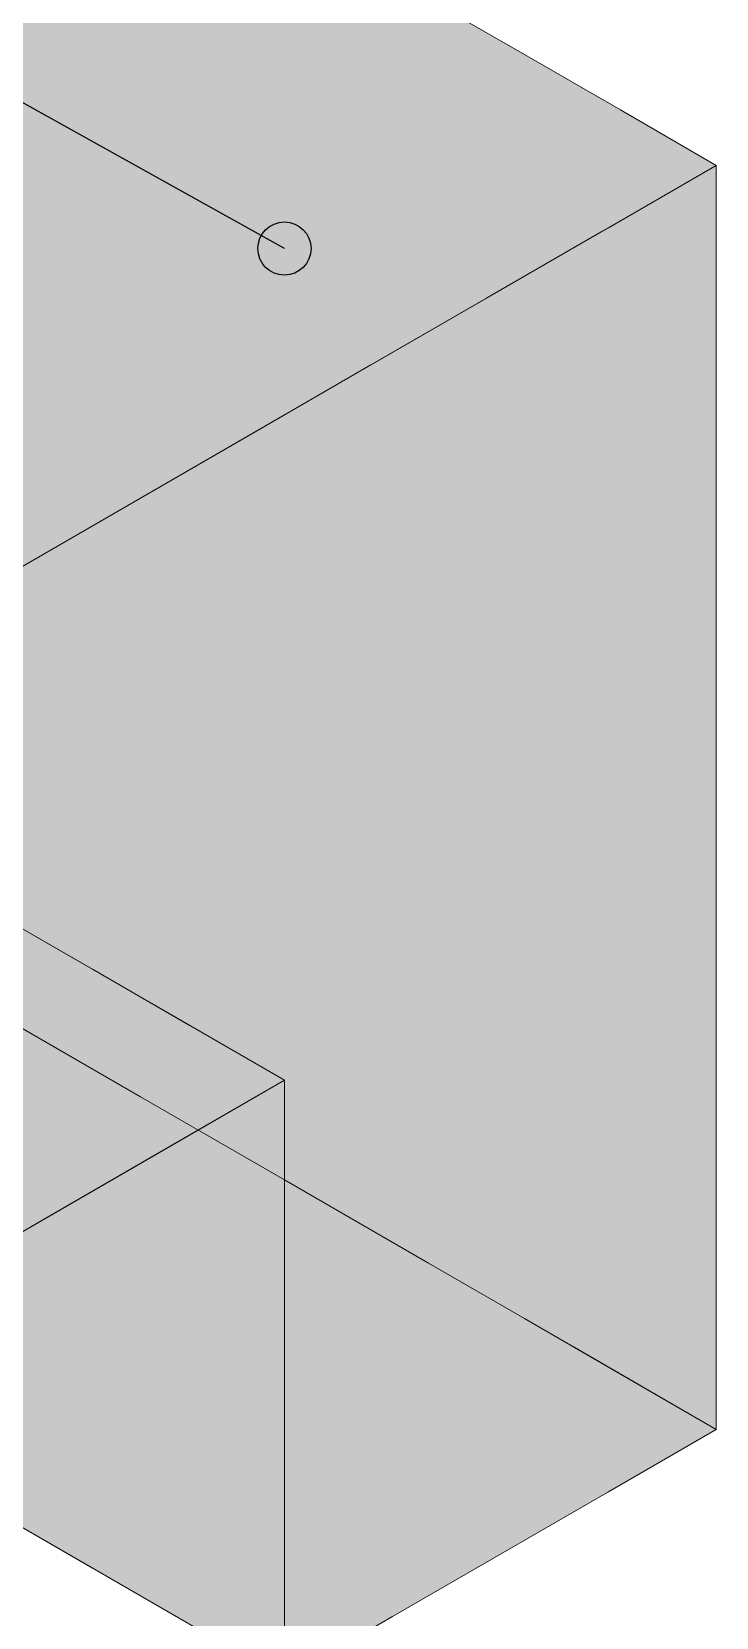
# Model space of a CAD drawing. Header units: metres. Extents: x 349021 to 349543, y 9281040 to 9281959.
# Drawn here: x 349207.9351 to 349208.141, y 9281043.7735 to 9281044.2502 of the extents above; entities that cross this region are included whole.
import ezdxf

# ---------------------------------------------------------------- set-up
doc = ezdxf.new("R2010")
doc.units = ezdxf.units.M
doc.header["$LTSCALE"] = 0.25
doc.layers.add('ISO-3D', color=7, linetype='CONTINUOUS', lineweight=13)
doc.layers.add('ISO-3D-ARISTAS', color=250, linetype='CONTINUOUS', lineweight=13)
doc.layers.add('LLAMADAS-NUM', color=30, linetype='CONTINUOUS', lineweight=25, true_color=0xc05014)

msp = doc.modelspace()

# ---------------------------------------------------------------- linework, layer by layer
at = {"layer": 'ISO-3D', "true_color": 0x9e9d98}
for points in [[(349208.01112, 9281044.235), (349207.96782, 9281044.26), (349208.01112, 9281044.285), (349207.96782, 9281044.31)], [(349207.96782, 9281044.21), (349207.92452, 9281044.235), (349207.96782, 9281044.26), (349207.92452, 9281044.285)], [(349208.05442, 9281044.21), (349208.01112, 9281044.235), (349208.05442, 9281044.26), (349208.01112, 9281044.285)], [(349208.01112, 9281044.185), (349207.96782, 9281044.21), (349208.01112, 9281044.235), (349207.96782, 9281044.26)], [(349208.08329, 9281044.19333), (349208.05442, 9281044.21), (349208.08329, 9281044.24333), (349208.05442, 9281044.26)], [(349208.11216, 9281044.17667), (349208.08329, 9281044.19333), (349208.11216, 9281044.22667), (349208.08329, 9281044.24333)], [(349207.96782, 9281044.16333), (349207.92452, 9281044.18833), (349207.96782, 9281044.21), (349207.92452, 9281044.235)], [(349208.05442, 9281044.16), (349208.01112, 9281044.185), (349208.05442, 9281044.21), (349208.01112, 9281044.235)], [(349208.14103, 9281044.16), (349208.11216, 9281044.17667), (349208.14103, 9281044.21), (349208.11216, 9281044.22667)], [(349208.01112, 9281044.13833), (349207.96782, 9281044.16333), (349208.01112, 9281044.185), (349207.96782, 9281044.21)], [(349208.08329, 9281044.14333), (349208.05442, 9281044.16), (349208.08329, 9281044.19333), (349208.05442, 9281044.21)], [(349208.11216, 9281044.12667), (349208.08329, 9281044.14333), (349208.11216, 9281044.17667), (349208.08329, 9281044.19333)], [(349207.96782, 9281044.11667), (349207.92452, 9281044.14167), (349207.96782, 9281044.16333), (349207.92452, 9281044.18833)], [(349208.05442, 9281044.11333), (349208.01112, 9281044.13833), (349208.05442, 9281044.16), (349208.01112, 9281044.185)], [(349208.14103, 9281044.11), (349208.11216, 9281044.12667), (349208.14103, 9281044.16), (349208.11216, 9281044.17667)], [(349208.01112, 9281044.09167), (349207.96782, 9281044.11667), (349208.01112, 9281044.13833), (349207.96782, 9281044.16333)], [(349208.08329, 9281044.09667), (349208.05442, 9281044.11333), (349208.08329, 9281044.14333), (349208.05442, 9281044.16)], [(349207.96782, 9281044.07), (349207.92452, 9281044.095), (349207.96782, 9281044.11667), (349207.92452, 9281044.14167)], [(349208.11216, 9281044.08), (349208.08329, 9281044.09667), (349208.11216, 9281044.12667), (349208.08329, 9281044.14333)], [(349208.05442, 9281044.06667), (349208.01112, 9281044.09167), (349208.05442, 9281044.11333), (349208.01112, 9281044.13833)], [(349208.14103, 9281044.06333), (349208.11216, 9281044.08), (349208.14103, 9281044.11), (349208.11216, 9281044.12667)], [(349208.01112, 9281044.045), (349207.96782, 9281044.07), (349208.01112, 9281044.09167), (349207.96782, 9281044.11667)], [(349208.08329, 9281044.05), (349208.05442, 9281044.06667), (349208.08329, 9281044.09667), (349208.05442, 9281044.11333)], [(349207.96782, 9281044.02333), (349207.92452, 9281044.04833), (349207.96782, 9281044.07), (349207.92452, 9281044.095)], [(349208.11216, 9281044.03333), (349208.08329, 9281044.05), (349208.11216, 9281044.08), (349208.08329, 9281044.09667)], [(349208.05442, 9281044.02), (349208.01112, 9281044.045), (349208.05442, 9281044.06667), (349208.01112, 9281044.09167)], [(349208.14103, 9281044.01667), (349208.11216, 9281044.03333), (349208.14103, 9281044.06333), (349208.11216, 9281044.08)], [(349208.01112, 9281043.99833), (349207.96782, 9281044.02333), (349208.01112, 9281044.045), (349207.96782, 9281044.07)], [(349208.08329, 9281044.00333), (349208.05442, 9281044.02), (349208.08329, 9281044.05), (349208.05442, 9281044.06667)], [(349207.96782, 9281043.97667), (349207.92452, 9281044.00167), (349207.96782, 9281044.02333), (349207.92452, 9281044.04833)], [(349208.11216, 9281043.98667), (349208.08329, 9281044.00333), (349208.11216, 9281044.03333), (349208.08329, 9281044.05)], [(349208.05442, 9281043.97333), (349208.01112, 9281043.99833), (349208.05442, 9281044.02), (349208.01112, 9281044.045)], [(349208.14103, 9281043.97), (349208.11216, 9281043.98667), (349208.14103, 9281044.01667), (349208.11216, 9281044.03333)], [(349208.01112, 9281043.95167), (349207.96782, 9281043.97667), (349208.01112, 9281043.99833), (349207.96782, 9281044.02333)], [(349208.08329, 9281043.95667), (349208.05442, 9281043.97333), (349208.08329, 9281044.00333), (349208.05442, 9281044.02)], [(349208.11216, 9281043.94), (349208.08329, 9281043.95667), (349208.11216, 9281043.98667), (349208.08329, 9281044.00333)], [(349207.96782, 9281043.93), (349207.92452, 9281043.955), (349207.96782, 9281043.97667), (349207.92452, 9281044.00167)], [(349208.05442, 9281043.92667), (349208.01112, 9281043.95167), (349208.05442, 9281043.97333), (349208.01112, 9281043.99833)], [(349207.95339, 9281043.92333), (349207.92452, 9281043.94), (349207.95339, 9281043.96833), (349207.92452, 9281043.985)], [(349208.14103, 9281043.92333), (349208.11216, 9281043.94), (349208.14103, 9281043.97), (349208.11216, 9281043.98667)], [(349208.01112, 9281043.905), (349207.96782, 9281043.93), (349208.01112, 9281043.95167), (349207.96782, 9281043.97667)], [(349208.08329, 9281043.91), (349208.05442, 9281043.92667), (349208.08329, 9281043.95667), (349208.05442, 9281043.97333)], [(349207.98225, 9281043.90667), (349207.95339, 9281043.92333), (349207.98225, 9281043.95167), (349207.95339, 9281043.96833)], [(349208.11216, 9281043.89333), (349208.08329, 9281043.91), (349208.11216, 9281043.94), (349208.08329, 9281043.95667)], [(349208.01112, 9281043.89), (349207.98225, 9281043.90667), (349208.01112, 9281043.935), (349207.98225, 9281043.95167)], [(349208.05442, 9281043.88), (349208.01112, 9281043.905), (349208.05442, 9281043.92667), (349208.01112, 9281043.95167)], [(349207.95339, 9281043.87833), (349207.92452, 9281043.895), (349207.95339, 9281043.92333), (349207.92452, 9281043.94)], [(349208.14103, 9281043.87667), (349208.11216, 9281043.89333), (349208.14103, 9281043.92333), (349208.11216, 9281043.94)], [(349207.98225, 9281043.86167), (349207.95339, 9281043.87833), (349207.98225, 9281043.90667), (349207.95339, 9281043.92333)], [(349208.08329, 9281043.86333), (349208.05442, 9281043.88), (349208.08329, 9281043.91), (349208.05442, 9281043.92667)], [(349208.11216, 9281043.84667), (349208.08329, 9281043.86333), (349208.11216, 9281043.89333), (349208.08329, 9281043.91)], [(349208.01112, 9281043.845), (349207.98225, 9281043.86167), (349208.01112, 9281043.89), (349207.98225, 9281043.90667)], [(349207.95339, 9281043.83333), (349207.92452, 9281043.85), (349207.95339, 9281043.87833), (349207.92452, 9281043.895)], [(349208.14103, 9281043.83), (349208.11216, 9281043.84667), (349208.14103, 9281043.87667), (349208.11216, 9281043.89333)], [(349207.98225, 9281043.81667), (349207.95339, 9281043.83333), (349207.98225, 9281043.86167), (349207.95339, 9281043.87833)], [(349208.01112, 9281043.8), (349207.98225, 9281043.81667), (349208.01112, 9281043.845), (349207.98225, 9281043.86167)], [(349207.95339, 9281043.78833), (349207.92452, 9281043.805), (349207.95339, 9281043.83333), (349207.92452, 9281043.85)], [(349207.98225, 9281043.77167), (349207.95339, 9281043.78833), (349207.98225, 9281043.81667), (349207.95339, 9281043.83333)], [(349208.01112, 9281043.755), (349207.98225, 9281043.77167), (349208.01112, 9281043.8), (349207.98225, 9281043.81667)]]:
    msp.add_solid(points, dxfattribs=at)
at = {"layer": 'ISO-3D', "true_color": 0xb0aea8}
for points in [[(349207.97648, 9281044.265), (349207.94184, 9281044.245), (349207.93318, 9281044.29), (349207.89854, 9281044.27)], [(349208.05442, 9281044.26), (349208.01978, 9281044.24), (349208.01112, 9281044.285), (349207.97648, 9281044.265)], [(349207.94184, 9281044.245), (349207.9072, 9281044.225), (349207.89854, 9281044.27), (349207.8639, 9281044.25)], [(349208.01978, 9281044.24), (349207.98514, 9281044.22), (349207.97648, 9281044.265), (349207.94184, 9281044.245)], [(349208.08329, 9281044.24333), (349208.04865, 9281044.22333), (349208.05442, 9281044.26), (349208.01978, 9281044.24)], [(349207.98514, 9281044.22), (349207.9505, 9281044.2), (349207.94184, 9281044.245), (349207.9072, 9281044.225)], [(349208.11216, 9281044.22667), (349208.07752, 9281044.20667), (349208.08329, 9281044.24333), (349208.04865, 9281044.22333)], [(349208.04865, 9281044.22333), (349208.01401, 9281044.20333), (349208.01978, 9281044.24), (349207.98514, 9281044.22)], [(349207.9505, 9281044.2), (349207.91586, 9281044.18), (349207.9072, 9281044.225), (349207.87256, 9281044.205)], [(349208.07752, 9281044.20667), (349208.04288, 9281044.18667), (349208.04865, 9281044.22333), (349208.01401, 9281044.20333)], [(349208.14103, 9281044.21), (349208.10638, 9281044.19), (349208.11216, 9281044.22667), (349208.07752, 9281044.20667)], [(349208.01401, 9281044.20333), (349207.97937, 9281044.18333), (349207.98514, 9281044.22), (349207.9505, 9281044.2)], [(349208.04288, 9281044.18667), (349208.00823, 9281044.16667), (349208.01401, 9281044.20333), (349207.97937, 9281044.18333)], [(349208.10638, 9281044.19), (349208.07174, 9281044.17), (349208.07752, 9281044.20667), (349208.04288, 9281044.18667)], [(349207.97937, 9281044.18333), (349207.94473, 9281044.16333), (349207.9505, 9281044.2), (349207.91586, 9281044.18)], [(349208.07174, 9281044.17), (349208.0371, 9281044.15), (349208.04288, 9281044.18667), (349208.00823, 9281044.16667)], [(349207.94473, 9281044.16333), (349207.91009, 9281044.14333), (349207.91586, 9281044.18), (349207.88122, 9281044.16)], [(349208.00823, 9281044.16667), (349207.97359, 9281044.14667), (349207.97937, 9281044.18333), (349207.94473, 9281044.16333)], [(349208.0371, 9281044.15), (349208.00246, 9281044.13), (349208.00823, 9281044.16667), (349207.97359, 9281044.14667)], [(349207.97359, 9281044.14667), (349207.93895, 9281044.12667), (349207.94473, 9281044.16333), (349207.91009, 9281044.14333)], [(349208.00246, 9281044.13), (349207.96782, 9281044.11), (349207.97359, 9281044.14667), (349207.93895, 9281044.12667)], [(349207.93895, 9281044.12667), (349207.89565, 9281044.10167), (349207.91009, 9281044.14333), (349207.86678, 9281044.11833)], [(349207.96782, 9281044.11), (349207.92452, 9281044.085), (349207.93895, 9281044.12667), (349207.89565, 9281044.10167)], [(349207.97126, 9281043.95802), (349207.93311, 9281043.93599), (349207.93139, 9281043.98103), (349207.89324, 9281043.95901)], [(349208.01112, 9281043.935), (349207.97297, 9281043.91297), (349207.97126, 9281043.95802), (349207.93311, 9281043.93599)], [(349207.96782, 9281043.93), (349207.93534, 9281043.91125), (349207.92452, 9281043.955), (349207.89204, 9281043.93625)], [(349207.93534, 9281043.91125), (349207.90287, 9281043.8925), (349207.89204, 9281043.93625), (349207.85957, 9281043.9175)], [(349207.97297, 9281043.91297), (349207.93482, 9281043.89095), (349207.93311, 9281043.93599), (349207.89496, 9281043.91397)], [(349208.01112, 9281043.905), (349207.97865, 9281043.88625), (349207.96782, 9281043.93), (349207.93534, 9281043.91125)], [(349207.97865, 9281043.88625), (349207.94617, 9281043.8675), (349207.93534, 9281043.91125), (349207.90287, 9281043.8925)], [(349208.05442, 9281043.88), (349208.02195, 9281043.86125), (349208.01112, 9281043.905), (349207.97865, 9281043.88625)], [(349207.94617, 9281043.8675), (349207.91369, 9281043.84875), (349207.90287, 9281043.8925), (349207.87039, 9281043.87375)], [(349208.02195, 9281043.86125), (349207.98947, 9281043.8425), (349207.97865, 9281043.88625), (349207.94617, 9281043.8675)], [(349208.09772, 9281043.855), (349208.06525, 9281043.83625), (349208.05442, 9281043.88), (349208.02195, 9281043.86125)], [(349207.98947, 9281043.8425), (349207.957, 9281043.82375), (349207.94617, 9281043.8675), (349207.91369, 9281043.84875)], [(349208.06525, 9281043.83625), (349208.03277, 9281043.8175), (349208.02195, 9281043.86125), (349207.98947, 9281043.8425)], [(349208.14103, 9281043.83), (349208.10855, 9281043.81125), (349208.09772, 9281043.855), (349208.06525, 9281043.83625)], [(349207.957, 9281043.82375), (349207.92452, 9281043.805), (349207.91369, 9281043.84875), (349207.88122, 9281043.83)], [(349208.03277, 9281043.8175), (349208.0003, 9281043.79875), (349207.98947, 9281043.8425), (349207.957, 9281043.82375)], [(349208.10855, 9281043.81125), (349208.07607, 9281043.7925), (349208.06525, 9281043.83625), (349208.03277, 9281043.8175)], [(349208.0003, 9281043.79875), (349207.96782, 9281043.78), (349207.957, 9281043.82375), (349207.92452, 9281043.805)], [(349208.07607, 9281043.7925), (349208.0436, 9281043.77375), (349208.03277, 9281043.8175), (349208.0003, 9281043.79875)], [(349208.0436, 9281043.77375), (349208.01112, 9281043.755), (349208.0003, 9281043.79875), (349207.96782, 9281043.78)]]:
    msp.add_solid(points, dxfattribs=at)
at = {"layer": 'ISO-3D', "true_color": 0x8e8d88}
for points in [[(349208.14103, 9281044.16), (349208.10855, 9281044.14125), (349208.14103, 9281044.21), (349208.10855, 9281044.19125)], [(349208.10855, 9281044.14125), (349208.07607, 9281044.1225), (349208.10855, 9281044.19125), (349208.07607, 9281044.1725)], [(349208.07607, 9281044.1225), (349208.0436, 9281044.10375), (349208.07607, 9281044.1725), (349208.0436, 9281044.15375)], [(349208.14103, 9281044.11), (349208.10855, 9281044.09125), (349208.14103, 9281044.16), (349208.10855, 9281044.14125)], [(349208.0436, 9281044.10375), (349208.01112, 9281044.085), (349208.0436, 9281044.15375), (349208.01112, 9281044.135)], [(349208.10855, 9281044.09125), (349208.07607, 9281044.0725), (349208.10855, 9281044.14125), (349208.07607, 9281044.1225)], [(349208.01112, 9281044.085), (349207.96782, 9281044.06), (349208.01112, 9281044.135), (349207.96782, 9281044.11)], [(349208.07607, 9281044.0725), (349208.0436, 9281044.05375), (349208.07607, 9281044.1225), (349208.0436, 9281044.10375)], [(349207.96782, 9281044.06), (349207.92452, 9281044.035), (349207.96782, 9281044.11), (349207.92452, 9281044.085)], [(349208.14103, 9281044.0919), (349208.10855, 9281044.07315), (349208.14103, 9281044.11), (349208.10855, 9281044.09125)], [(349208.0436, 9281044.05375), (349208.01112, 9281044.035), (349208.0436, 9281044.10375), (349208.01112, 9281044.085)], [(349208.10855, 9281044.07315), (349208.07607, 9281044.0544), (349208.10855, 9281044.09125), (349208.07607, 9281044.0725)], [(349208.14103, 9281044.05095), (349208.10855, 9281044.0322), (349208.14103, 9281044.0919), (349208.10855, 9281044.07315)], [(349208.01112, 9281044.035), (349207.96782, 9281044.01), (349208.01112, 9281044.085), (349207.96782, 9281044.06)], [(349208.07607, 9281044.0544), (349208.0436, 9281044.03565), (349208.07607, 9281044.0725), (349208.0436, 9281044.05375)], [(349208.10855, 9281044.0322), (349208.07607, 9281044.01345), (349208.10855, 9281044.07315), (349208.07607, 9281044.0544)], [(349207.96782, 9281044.01), (349207.92452, 9281043.985), (349207.96782, 9281044.06), (349207.92452, 9281044.035)], [(349208.0436, 9281044.03565), (349208.01112, 9281044.0169), (349208.0436, 9281044.05375), (349208.01112, 9281044.035)], [(349208.07607, 9281044.01345), (349208.0436, 9281043.9947), (349208.07607, 9281044.0544), (349208.0436, 9281044.03565)], [(349208.14103, 9281044.01), (349208.10855, 9281043.99125), (349208.14103, 9281044.05095), (349208.10855, 9281044.0322)], [(349208.01112, 9281044.0169), (349207.96782, 9281043.9919), (349208.01112, 9281044.035), (349207.96782, 9281044.01)], [(349208.0436, 9281043.9947), (349208.01112, 9281043.97595), (349208.0436, 9281044.03565), (349208.01112, 9281044.0169)], [(349208.10855, 9281043.99125), (349208.07607, 9281043.9725), (349208.10855, 9281044.0322), (349208.07607, 9281044.01345)], [(349208.01112, 9281043.97595), (349207.96782, 9281043.95095), (349208.01112, 9281044.0169), (349207.96782, 9281043.9919)], [(349208.07607, 9281043.9725), (349208.0436, 9281043.95375), (349208.07607, 9281044.01345), (349208.0436, 9281043.9947)], [(349207.96782, 9281043.9919), (349207.92452, 9281043.9669), (349207.96782, 9281044.01), (349207.92452, 9281043.985)], [(349208.14103, 9281043.965), (349208.10855, 9281043.94625), (349208.14103, 9281044.01), (349208.10855, 9281043.99125)], [(349208.0436, 9281043.95375), (349208.01112, 9281043.935), (349208.0436, 9281043.9947), (349208.01112, 9281043.97595)], [(349207.96782, 9281043.95095), (349207.92452, 9281043.92595), (349207.96782, 9281043.9919), (349207.92452, 9281043.9669)], [(349208.10855, 9281043.94625), (349208.07607, 9281043.9275), (349208.10855, 9281043.99125), (349208.07607, 9281043.9725)], [(349208.01112, 9281043.935), (349207.96782, 9281043.91), (349208.01112, 9281043.97595), (349207.96782, 9281043.95095)], [(349208.07607, 9281043.9275), (349208.0436, 9281043.90875), (349208.07607, 9281043.9725), (349208.0436, 9281043.95375)], [(349208.14103, 9281043.92), (349208.10855, 9281043.90125), (349208.14103, 9281043.965), (349208.10855, 9281043.94625)], [(349207.96782, 9281043.91), (349207.92452, 9281043.885), (349207.96782, 9281043.95095), (349207.92452, 9281043.92595)], [(349208.0436, 9281043.90875), (349208.01112, 9281043.89), (349208.0436, 9281043.95375), (349208.01112, 9281043.935)], [(349208.10855, 9281043.90125), (349208.07607, 9281043.8825), (349208.10855, 9281043.94625), (349208.07607, 9281043.9275)], [(349208.07607, 9281043.8825), (349208.0436, 9281043.86375), (349208.07607, 9281043.9275), (349208.0436, 9281043.90875)], [(349208.14103, 9281043.875), (349208.10855, 9281043.85625), (349208.14103, 9281043.92), (349208.10855, 9281043.90125)], [(349208.0436, 9281043.86375), (349208.01112, 9281043.845), (349208.0436, 9281043.90875), (349208.01112, 9281043.89)], [(349208.10855, 9281043.85625), (349208.07607, 9281043.8375), (349208.10855, 9281043.90125), (349208.07607, 9281043.8825)], [(349208.07607, 9281043.8375), (349208.0436, 9281043.81875), (349208.07607, 9281043.8825), (349208.0436, 9281043.86375)], [(349208.14103, 9281043.83), (349208.10855, 9281043.81125), (349208.14103, 9281043.875), (349208.10855, 9281043.85625)], [(349208.0436, 9281043.81875), (349208.01112, 9281043.8), (349208.0436, 9281043.86375), (349208.01112, 9281043.845)], [(349208.10855, 9281043.81125), (349208.07607, 9281043.7925), (349208.10855, 9281043.85625), (349208.07607, 9281043.8375)], [(349208.07607, 9281043.7925), (349208.0436, 9281043.77375), (349208.07607, 9281043.8375), (349208.0436, 9281043.81875)], [(349208.0436, 9281043.77375), (349208.01112, 9281043.755), (349208.0436, 9281043.81875), (349208.01112, 9281043.8)]]:
    msp.add_solid(points, dxfattribs=at)
at = {"layer": 'ISO-3D-ARISTAS', "color": 250}
for p, q in [((349208.05442, 9281044.26), (349208.08329, 9281044.24333)), ((349208.05442, 9281044.26), (349208.08329, 9281044.24333)), ((349208.08329, 9281044.24333), (349208.11216, 9281044.22667)), ((349208.08329, 9281044.24333), (349208.11216, 9281044.22667)), ((349208.11216, 9281044.22667), (349208.14103, 9281044.21)), ((349208.11216, 9281044.22667), (349208.14103, 9281044.21)), ((349208.14103, 9281044.21), (349208.10638, 9281044.19)), ((349208.10855, 9281044.19125), (349208.14103, 9281044.21)), ((349208.14103, 9281044.21), (349208.14103, 9281044.16)), ((349208.14103, 9281044.21), (349208.14103, 9281044.16)), ((349208.10638, 9281044.19), (349208.07174, 9281044.17)), ((349208.07607, 9281044.1725), (349208.10855, 9281044.19125)), ((349208.07174, 9281044.17), (349208.0371, 9281044.15)), ((349208.0436, 9281044.15375), (349208.07607, 9281044.1725)), ((349208.14103, 9281044.16), (349208.14103, 9281044.11)), ((349208.14103, 9281044.16), (349208.14103, 9281044.11)), ((349208.01112, 9281044.135), (349208.0436, 9281044.15375)), ((349208.0371, 9281044.15), (349208.00246, 9281044.13)), ((349207.96782, 9281044.11), (349208.01112, 9281044.135)), ((349208.00246, 9281044.13), (349207.96782, 9281044.11)), ((349207.92452, 9281044.085), (349207.96782, 9281044.11)), ((349207.96782, 9281044.11), (349207.92452, 9281044.085)), ((349208.14103, 9281044.11), (349208.14103, 9281044.06333)), ((349208.14103, 9281044.11), (349208.14103, 9281044.0919)), ((349208.14103, 9281044.0919), (349208.14103, 9281044.05095)), ((349208.14103, 9281044.06333), (349208.14103, 9281044.01667)), ((349208.14103, 9281044.05095), (349208.14103, 9281044.01)), ((349208.14103, 9281044.01667), (349208.14103, 9281043.97)), ((349208.14103, 9281044.01), (349208.14103, 9281043.965)), ((349207.92452, 9281043.985), (349207.95339, 9281043.96833)), ((349207.93139, 9281043.98103), (349207.97126, 9281043.95802)), ((349208.14103, 9281043.97), (349208.14103, 9281043.92333)), ((349207.95339, 9281043.96833), (349207.98225, 9281043.95167)), ((349208.14103, 9281043.965), (349208.14103, 9281043.92)), ((349207.97126, 9281043.95802), (349208.01112, 9281043.935)), ((349207.92452, 9281043.955), (349207.96782, 9281043.93)), ((349207.96782, 9281043.93), (349207.92452, 9281043.955)), ((349207.98225, 9281043.95167), (349208.01112, 9281043.935)), ((349208.01112, 9281043.935), (349207.96782, 9281043.91)), ((349208.01112, 9281043.935), (349207.97297, 9281043.91297)), ((349208.01112, 9281043.89), (349208.01112, 9281043.935)), ((349208.01112, 9281043.935), (349208.01112, 9281043.89)), ((349207.96782, 9281043.93), (349208.01112, 9281043.905)), ((349208.01112, 9281043.905), (349207.96782, 9281043.93)), ((349208.14103, 9281043.92333), (349208.14103, 9281043.87667)), ((349208.14103, 9281043.92), (349208.14103, 9281043.875)), ((349207.97297, 9281043.91297), (349207.93482, 9281043.89095)), ((349207.96782, 9281043.91), (349207.92452, 9281043.885)), ((349208.01112, 9281043.905), (349208.05442, 9281043.88)), ((349208.05442, 9281043.88), (349208.01112, 9281043.905)), ((349208.01112, 9281043.845), (349208.01112, 9281043.89)), ((349208.01112, 9281043.89), (349208.01112, 9281043.845)), ((349208.08329, 9281043.86333), (349208.05442, 9281043.88)), ((349208.05442, 9281043.88), (349208.09772, 9281043.855)), ((349208.14103, 9281043.87667), (349208.14103, 9281043.83)), ((349208.14103, 9281043.875), (349208.14103, 9281043.83)), ((349208.11216, 9281043.84667), (349208.08329, 9281043.86333)), ((349208.09772, 9281043.855), (349208.14103, 9281043.83)), ((349208.14103, 9281043.83), (349208.11216, 9281043.84667)), ((349208.01112, 9281043.8), (349208.01112, 9281043.845)), ((349208.01112, 9281043.845), (349208.01112, 9281043.8)), ((349208.14103, 9281043.83), (349208.10855, 9281043.81125)), ((349208.14103, 9281043.83), (349208.10855, 9281043.81125)), ((349208.10855, 9281043.81125), (349208.07607, 9281043.7925)), ((349208.10855, 9281043.81125), (349208.07607, 9281043.7925)), ((349207.96782, 9281043.78), (349207.92452, 9281043.805)), ((349207.95339, 9281043.78833), (349207.92452, 9281043.805)), ((349208.01112, 9281043.755), (349208.01112, 9281043.8)), ((349208.01112, 9281043.8), (349208.01112, 9281043.755)), ((349208.07607, 9281043.7925), (349208.0436, 9281043.77375)), ((349208.07607, 9281043.7925), (349208.0436, 9281043.77375)), ((349207.98225, 9281043.77167), (349207.95339, 9281043.78833)), ((349208.01112, 9281043.755), (349207.96782, 9281043.78)), ((349208.0436, 9281043.77375), (349208.01112, 9281043.755)), ((349208.0436, 9281043.77375), (349208.01112, 9281043.755))]:
    msp.add_line(p, q, dxfattribs=at)
at = {"layer": 'LLAMADAS-NUM'}
msp.add_line((349208.01112, 9281044.185), (349207.86609, 9281044.26557), dxfattribs=at)
msp.add_circle((349208.01112, 9281044.185), 0.008, dxfattribs=at)

doc.saveas('drawing.dxf')
